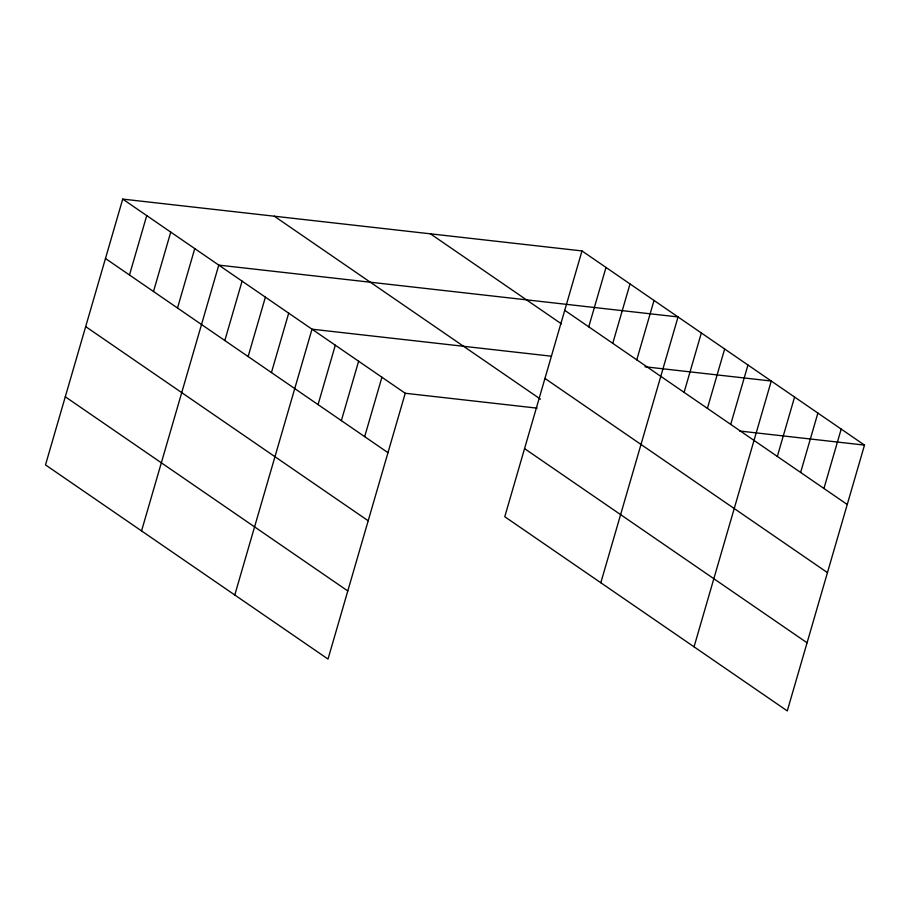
<?xml version="1.0" encoding="UTF-8"?>
<svg xmlns="http://www.w3.org/2000/svg" width="910" height="910" viewBox="0 0 910 910"><rect width="100%" height="100%" fill="white"/><g stroke="black" fill="none" stroke-linecap="round" stroke-linejoin="round"><path stroke-width="1.36" d="M122.725 199.097L45.5 464.896L328.01 659.067L405.234 393.268L122.725 199.097L581.99 250.932L864.5 445.104L787.275 710.903L504.766 516.732L581.99 250.932M129.482 274.991L146.737 215.602M153.494 291.496L170.75 232.107M177.507 308.001L194.763 248.612M141.55 530.917L218.775 265.117L678.041 316.942L600.816 582.741M224.827 340.533L242.083 281.133M248.134 356.549L265.39 297.161M271.442 372.565L288.697 313.176M234.78 594.992L312.005 329.192L551.403 356.208M318.056 404.609L335.312 345.22M341.364 420.625L358.62 361.236M364.671 436.641L381.927 377.252M588.747 326.826L606.003 267.438M612.76 343.332L630.016 283.943M636.772 359.837L654.028 300.436M684.092 392.358L701.348 332.969M707.4 408.374L724.656 348.985M730.707 424.401L747.963 365.001M694.046 646.828L771.27 381.028L644.974 366.775M777.322 456.433L794.578 397.044M800.629 472.449L817.885 413.06M823.937 488.477L841.193 429.076M405.234 393.268L537.15 408.158M739.603 431.01L864.5 445.104M564.735 310.321L847.244 504.493M430.43 233.825L561.447 323.869M544.942 378.435L827.452 572.606M274.274 216.205L540.483 399.16M524.547 448.607L807.068 642.79M105.469 258.497L387.978 452.668M85.676 326.61L368.197 520.782M65.292 396.783L347.802 590.954"/></g></svg>
